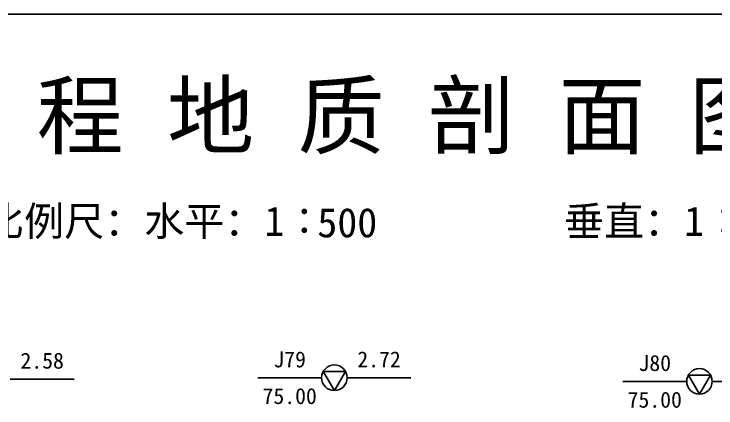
# Model space of a CAD drawing. Extents: x -37 to 3540, y -1485 to 297.
# Drawn here: x 261.1 to 371, y -670.7 to -609 of the extents above; entities that cross this region are included whole.
import ezdxf
from ezdxf.enums import TextEntityAlignment as Align

# ---------------------------------------------------------------- set-up
doc = ezdxf.new("R2010")
doc.units = 0
doc.layers.get('0').update_dxf_attribs({"linetype": 'CONTINUOUS'})
doc.layers.add('FRAME', color=7, linetype='CONTINUOUS')
doc.layers.add('HOLE', color=41, linetype='CONTINUOUS')
doc.styles.add('ST', font='')
doc.styles.get('ST').set_extended_font_data('SimSun')

# ---------------------------------------------------------------- blocks, each defined once
blk = doc.blocks.new('图头_剖面图A3')
at = {"style": 'ST'}
for s, height, p in [('工 程 地 质 剖 面 图', 10, (-15.09, 10.79)), ('比例尺：水平：1∶            垂直：1∶', 4.6, (-11.5, -5.76))]:
    blk.add_text(s, height=height, dxfattribs=at).set_placement(p, align=Align.MIDDLE_CENTER)
for tag, height, p in [('01_剖面号', 10, (64.41, 11.39)), ('02_横向比例', 4.6, (-18.82, -5.99)), ('03＿纵向比例', 4.6, (50.43, -5.28))]:
    blk.add_attdef(tag, text='', height=height, dxfattribs=at).set_placement(p, align=Align.MIDDLE_LEFT)
blk = doc.blocks.new('H_cpt_hole')
for p, q in [((-1.73, 1), (1.73, 1)), ((0, -2), (-1.73, 1)), ((1.73, 1), (0, -2))]:
    blk.add_line(p, q)
blk.add_circle((0, 0), 2)

msp = doc.modelspace()

# ---------------------------------------------------------------- linework, layer by layer
at = {"layer": 'FRAME', "linetype": 'Continuous'}
msp.add_line((681.72, -609), (-17.39, -609), dxfattribs=at)
at = {"layer": 'HOLE', "linetype": 'Continuous'}
for points in [[(260.48, -666.2), (270.48, -666.2)], [(309.26, -666), (299.26, -666)], [(313.26, -666), (323.26, -666)], [(366.46, -666.57), (356.46, -666.57)], [(370.46, -666.57), (380.46, -666.57)]]:
    msp.add_lwpolyline(points, dxfattribs=at)

# ---------------------------------------------------------------- block references
at = {"layer": 'FRAME'}
ref = msp.add_blockref('图头_剖面图A3', (327.41, -635.7), dxfattribs=at)
ref.add_attrib('02_横向比例', '500', dxfattribs={"layer": '0', "height": 4.6, "style": 'ST'}).set_placement((308.59, -641.69), align=Align.MIDDLE_LEFT)
at = {"layer": 'HOLE'}
for p in [(311.26, -666), (368.46, -666.57)]:
    msp.add_blockref('H_cpt_hole', p, dxfattribs=at)

# ---------------------------------------------------------------- texts
at = {"layer": 'HOLE', "style": 'ST'}
for s, p in [('J79', (304.26, -663.12)), ('2.72', (318.26, -663.12)), ('2.58', (265.48, -663.32)), ('J80', (361.46, -663.69)), ('75.00', (304.26, -668.87)), ('75.00', (361.46, -669.44))]:
    msp.add_text(s, height=2.5, dxfattribs=at).set_placement(p, align=Align.MIDDLE_CENTER)

doc.saveas('drawing.dxf')
